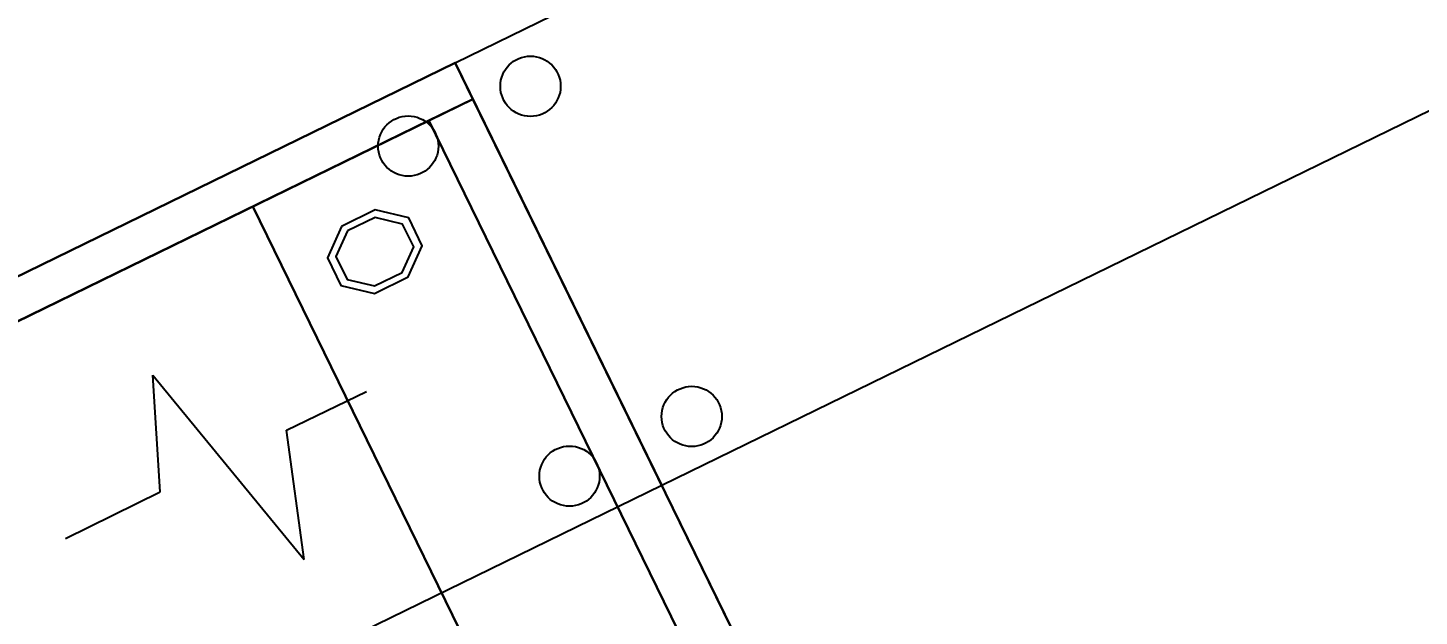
# Model space of a CAD drawing. Header units: millimetres. Extents: x 9159 to 17971, y 10368 to 13314.
# Drawn here: x 14354.5 to 14457.9, y 11781.9 to 11825.6 of the extents above; entities that cross this region are included whole.
import ezdxf

# ---------------------------------------------------------------- set-up
doc = ezdxf.new("R2010")
doc.units = ezdxf.units.MM
doc.header["$LTSCALE"] = 5
for name, color, linetype in [('200-EquipBorder-2d', 9, 'Continuous'), ('200-EquipID-2d', 7, 'Continuous'), ('200-EquipSteel-3d', 9, 'Continuous')]:
    doc.layers.add(name, color=color, linetype=linetype)
doc.layers.add('200-InsPoint-3D', color=3, linetype='Continuous', plot=False)
doc.styles.add('ROMANS', font='micross.ttf')

# ---------------------------------------------------------------- blocks, each defined once
blk = doc.blocks.new('MTC1400P')
at = {"layer": '200-EquipBorder-2d'}
blk.add_lwpolyline([(0, 0), (1400, 0), (1400, -700), (0, -700)], close=True, dxfattribs=at)
at = {"layer": '200-EquipSteel-3d'}
blk.add_line((1250, -30, 240), (1250, -670, 240), dxfattribs=at)
at = {"layer": '200-EquipSteel-3d', "elevation": 50}
blk.add_lwpolyline([(1293.52, -72.28), (1277.28, -88.52), (1277.28, -111.48), (1293.52, -127.72), (1316.48, -127.72), (1332.72, -111.48), (1332.72, -88.52), (1316.48, -72.28)], close=True, dxfattribs=at)
at = {"layer": '200-EquipSteel-3d'}
blk.add_lwpolyline([(1295.59, -77.28), (1282.28, -90.59), (1282.28, -109.41), (1295.59, -122.72), (1314.41, -122.72), (1327.72, -109.41), (1327.72, -90.59), (1314.41, -77.28)], close=True, dxfattribs=at)
at = {"layer": '200-InsPoint-3D'}
blk.add_point((1400, 0), dxfattribs=at)
blk.add_attdef('DISTANG', (0, 0), '', height=1, dxfattribs=at)
at = {"layer": '200-EquipSteel-3d'}
mesh = blk.add_polymesh((6, 3), dxfattribs=at)
for k, corner in enumerate([(1400, -30, 849.99), (1400, -30, 239.99), (1400, -30, 239.99), (0, -30, 849.99), (0, -30, 239.99), (0, -30, 239.99), (0, 0, 849.99), (0, 0, 239.99), (0, -30, 239.99), (1400, 0, 849.99), (1400, 0, 239.99), (1400, -30, 239.99), (1400, 0, 849.99), (1400, 0, 849.99), (1400, -30, 849.99), (0, 0, 849.99), (0, 0, 849.99), (0, -30, 849.99)]):
    mesh.set_mesh_vertex(divmod(k, 3), corner)
mesh = blk.add_polymesh((6, 3), dxfattribs=at)
for k, corner in enumerate([(1400, -700, 900), (1400, -700, 850), (1400, -700, 850), (0, -700, 900), (0, -700, 850), (0, -700, 850), (0, 0, 900), (0, 0, 850), (0, -700, 850), (1400, 0, 900), (1400, 0, 850), (1400, -700, 850), (1400, 0, 900), (1400, 0, 900), (1400, -700, 900), (0, 0, 900), (0, 0, 900), (0, -700, 900)]):
    mesh.set_mesh_vertex(divmod(k, 3), corner)
mesh = blk.add_polymesh((6, 3), dxfattribs=at)
for k, corner in enumerate([(1250, -610, 530), (1250, -610, 490), (1250, -610, 490), (30, -610, 530), (30, -610, 490), (30, -610, 490), (30, -30, 530), (30, -30, 490), (30, -610, 490), (1250, -30, 530), (1250, -30, 490), (1250, -610, 490), (1250, -30, 530), (1250, -30, 530), (1250, -610, 530), (30, -30, 530), (30, -30, 530), (30, -610, 530)]):
    mesh.set_mesh_vertex(divmod(k, 3), corner)
mesh = blk.add_polymesh((6, 3), dxfattribs=at)
for k, corner in enumerate([(1370, -670, 240), (1370, -670, 200), (1370, -670, 200), (30, -670, 240), (30, -670, 200), (30, -670, 200), (30, -30, 240), (30, -30, 200), (30, -670, 200), (1370, -30, 240), (1370, -30, 200), (1370, -670, 200), (1370, -30, 240), (1370, -30, 240), (1370, -670, 240), (30, -30, 240), (30, -30, 240), (30, -670, 240)]):
    mesh.set_mesh_vertex(divmod(k, 3), corner)
mesh = blk.add_polymesh((6, 3), dxfattribs=at)
for k, corner in enumerate([(1400, -670, 850), (1400, -670, 200), (1400, -670, 200), (1370, -670, 850), (1370, -670, 200), (1370, -670, 200), (1370, -30, 850), (1370, -30, 200), (1370, -670, 200), (1400, -30, 850), (1400, -30, 200), (1400, -670, 200), (1400, -30, 850), (1400, -30, 850), (1400, -670, 850), (1370, -30, 850), (1370, -30, 850), (1370, -670, 850)]):
    mesh.set_mesh_vertex(divmod(k, 3), corner)

msp = doc.modelspace()

# ---------------------------------------------------------------- linework, layer by layer
at = {"layer": '200-EquipBorder-2d'}
for p, q in [((14364.3, 11791.09), (14363.74, 11799.77)), ((14363.74, 11799.77), (14374.99, 11786.07)), ((14373.7, 11795.68), (14379.63, 11798.57)), ((14374.99, 11786.07), (14373.7, 11795.68)), ((14357.25, 11787.64), (14364.3, 11791.09))]:
    msp.add_line(p, q, dxfattribs=at)
for points in [[(14386.24, 11823.01), (14512.03, 11884.45), (14542.75, 11821.56), (14416.96, 11760.11)], [(14386.24, 11823.01), (14512.03, 11884.45), (14527.39, 11853.01), (14401.6, 11791.56)], [(14233.48, 11748.4), (14386.24, 11823.01), (14416.96, 11760.11), (14264.21, 11685.5)], [(14233.48, 11748.4), (14386.24, 11823.01), (14401.6, 11791.56), (14248.85, 11716.95)]]:
    msp.add_lwpolyline(points, close=True, dxfattribs=at)
for centre in [(14391.83, 11821.27), (14382.74, 11816.82), (14403.82, 11796.71), (14394.73, 11792.27)]:
    msp.add_circle(centre, 2.24, dxfattribs=at)

# ---------------------------------------------------------------- block references
at = {"layer": '200-EquipBorder-2d', "xscale": 0.1214285714284801, "yscale": 0.100000000000092, "zscale": 0.1, "rotation": 26.03367568858732}
msp.add_blockref('MTC1400P', (14233.48, 11748.4), dxfattribs=at)

# ---------------------------------------------------------------- texts
at = {"layer": '200-EquipID-2d', "color": 51, "insert": (14237.1, 11793.31), "char_height": 12.5, "width": 387.5, "attachment_point": 1, "rotation": 25.7389, "style": 'ROMANS'}
msp.add_mtext('ZEMİN KAT ALACARTE MUTFAK', dxfattribs=at)

doc.saveas('drawing.dxf')
